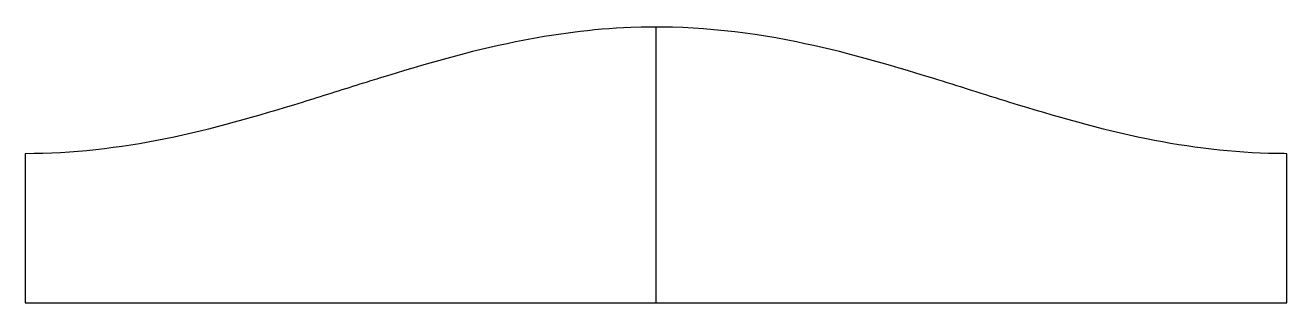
# Model space of a CAD drawing. Extents: x 0 to 649, y 0 to 143.
import ezdxf

# ---------------------------------------------------------------- set-up
doc = ezdxf.new("R2010")
doc.units = 0

msp = doc.modelspace()

# ---------------------------------------------------------------- linework, layer by layer
at = {"layer": '1'}
msp.add_open_spline([(648.64, 76.65), (648.64, 51.1), (648.64, 25.55), (648.64, 0), (648.64, 0), (432.43, 0), (216.21, 0), (0, 0), (0, 0), (0, 25.55), (0, 51.1), (0, 76.65), (0, 76.65), (24.23, 76.63), (48.42, 79.46), (72.15, 84.3), (72.15, 84.3), (95.9, 89.11), (119.21, 95.84), (142.34, 103.01), (142.34, 103.01), (152.26, 106.08), (162.15, 109.22), (172.06, 112.33), (172.06, 112.33), (175.36, 113.36), (178.67, 114.39), (181.97, 115.42), (181.97, 115.42), (205.1, 122.59), (228.41, 129.32), (252.16, 134.13), (252.16, 134.13), (271.66, 138.09), (291.45, 140.73), (311.34, 141.51), (311.34, 141.51), (339.89, 142.69), (368.51, 139.85), (396.48, 134.13), (396.48, 134.13), (420.23, 129.32), (443.54, 122.59), (466.67, 115.42), (466.67, 115.42), (479.89, 111.32), (493.08, 107.11), (506.3, 103.01), (506.3, 103.01), (529.43, 95.84), (552.74, 89.11), (576.49, 84.3), (576.49, 84.3), (598.53, 79.81), (620.95, 77.03), (643.45, 76.7), (643.45, 76.7), (645.18, 76.68), (646.91, 76.67), (648.64, 76.65)], degree=3, knots=[0, 0, 0, 0, 0.066667, 0.066667, 0.066667, 0.066667, 0.133333, 0.133333, 0.133333, 0.133333, 0.2, 0.2, 0.2, 0.2, 0.266667, 0.266667, 0.266667, 0.266667, 0.333333, 0.333333, 0.333333, 0.333333, 0.4, 0.4, 0.4, 0.4, 0.466667, 0.466667, 0.466667, 0.466667, 0.533333, 0.533333, 0.533333, 0.533333, 0.6, 0.6, 0.6, 0.6, 0.666667, 0.666667, 0.666667, 0.666667, 0.733333, 0.733333, 0.733333, 0.733333, 0.8, 0.8, 0.8, 0.8, 0.866667, 0.866667, 0.866667, 0.866667, 0.933333, 0.933333, 0.933333, 0.933333, 1, 1, 1, 1], dxfattribs=at)
at = {"layer": '2'}
msp.add_line((324.32, 0), (324.32, 141.76), dxfattribs=at)

doc.saveas('drawing.dxf')
